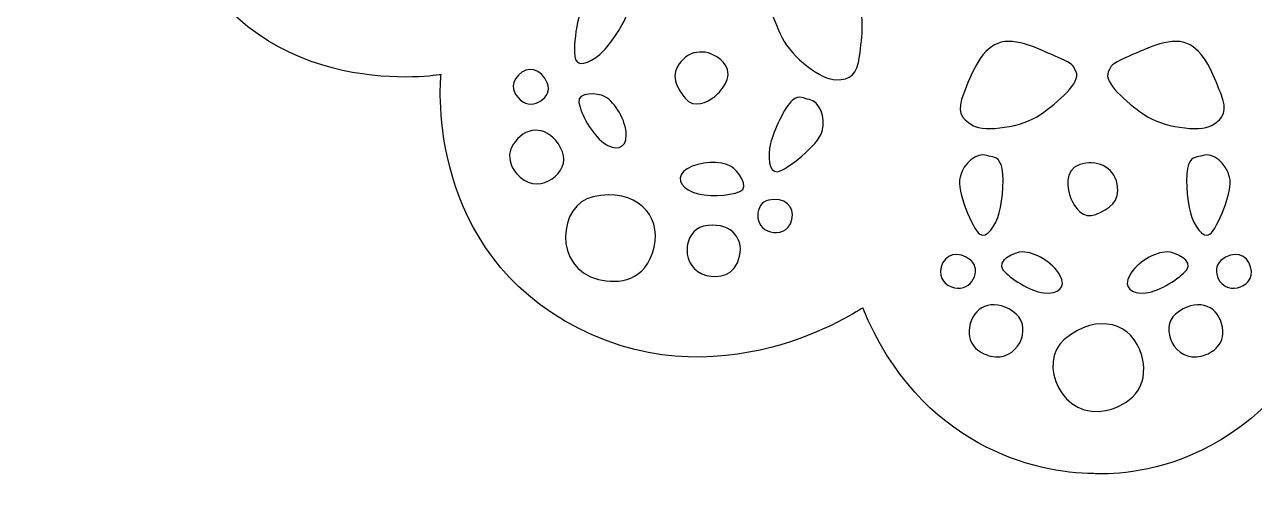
# Model space of a CAD drawing. Header units: centimetres. Extents: x -10.9 to 10.9, y -10.9 to 10.9.
# Drawn here: x -10.93 to 1.66, y -10.9 to -6.15 of the extents above; entities that cross this region are included whole.
import ezdxf

# ---------------------------------------------------------------- set-up
doc = ezdxf.new("R2010")
doc.units = ezdxf.units.CM
doc.header["$MEASUREMENT"] = 0
doc.layers.add('Camada 1', color=7, linetype='Continuous')

msp = doc.modelspace()

# ---------------------------------------------------------------- linework, layer by layer
at = {"layer": 'Camada 1'}
for points, knots in [([(10.86981, 0.27445), (10.77977, 2.02401), (9.14364, 2.45533), (9.14364, 2.45533), (9.14364, 2.45533), (9.14364, 2.45533), (10.13257, 3.70472), (9.29583, 5.36268), (9.29583, 5.36268), (8.48308, 6.97362), (6.6704, 6.6575), (6.6704, 6.6575), (6.6704, 6.6575), (6.6704, 6.6575), (6.85561, 8.33292), (5.40746, 9.17871), (5.40746, 9.17871), (3.85152, 10.0874), (2.35345, 9.04541), (2.35345, 9.04541), (2.35345, 9.04541), (1.77346, 10.46665), (0.5741, 10.74443), (-0.00666, 10.74443), (-0.00666, 10.74443), (-0.00666, 10.74443), (-1.64004, 10.89582), (-2.43469, 9.04266), (-2.43469, 9.04266), (-2.43469, 9.04266), (-3.851, 10.08739), (-5.4698, 9.17871), (-5.4698, 9.17871), (-6.93289, 8.35771), (-6.68403, 6.72592), (-6.68403, 6.72592), (-6.68403, 6.72592), (-6.68403, 6.72592), (-8.52066, 6.96026), (-9.35936, 5.36271), (-9.35936, 5.36271), (-10.14615, 3.86361), (-9.24691, 2.50039), (-9.24691, 2.50039), (-9.24691, 2.50039), (-9.24691, 2.50039), (-10.71156, 1.97369), (-10.86571, 0.22945), (-10.86571, 0.22945), (-10.92863, -0.48461), (-10.69661, -1.91547), (-9.18161, -2.51473), (-9.18161, -2.51473), (-9.36132, -2.78053), (-10.0219, -3.9157), (-9.29131, -5.36249), (-9.29131, -5.36249), (-8.47856, -6.9738), (-6.6663, -6.65749), (-6.6663, -6.65749), (-6.6663, -6.65749), (-6.6663, -6.65749), (-6.85109, -8.33273), (-5.40178, -9.17889), (-5.40178, -9.17889), (-3.84627, -10.08739), (-2.34896, -9.04541), (-2.34896, -9.04541), (-2.34896, -9.04541), (-1.76899, -10.46643), (-0.56972, -10.74443), (0.01104, -10.74443), (0.01104, -10.74443), (0.01104, -10.74443), (1.6445, -10.89601), (2.43954, -9.04247), (2.43954, -9.04247), (2.43954, -9.04247), (3.85548, -10.08739), (5.47426, -9.17889), (5.47426, -9.17889), (6.93738, -8.35768), (6.68849, -6.72551), (6.68849, -6.72551), (6.68849, -6.72551), (6.68849, -6.72551), (8.52512, -6.96043), (9.36382, -5.36246), (9.36382, -5.36246), (10.15061, -3.86338), (9.25098, -2.50054), (9.25098, -2.50054), (9.25098, -2.50054), (9.25098, -2.50054), (9.21166, -2.40029), (9.21166, -2.40029), (9.21166, -2.40029), (10.11842, -2.14236), (10.94688, -1.21677), (10.86981, 0.27445)], [0, 0, 0, 0, 0.03846154, 0.03846154, 0.03846154, 0.03846154, 0.07692308, 0.07692308, 0.07692308, 0.07692308, 0.11538462, 0.11538462, 0.11538462, 0.11538462, 0.15384615, 0.15384615, 0.15384615, 0.15384615, 0.19230769, 0.19230769, 0.19230769, 0.19230769, 0.23076923, 0.23076923, 0.23076923, 0.23076923, 0.26923077, 0.26923077, 0.26923077, 0.26923077, 0.30769231, 0.30769231, 0.30769231, 0.30769231, 0.34615385, 0.34615385, 0.34615385, 0.34615385, 0.38461538, 0.38461538, 0.38461538, 0.38461538, 0.42307692, 0.42307692, 0.42307692, 0.42307692, 0.46153846, 0.46153846, 0.46153846, 0.46153846, 0.5, 0.5, 0.5, 0.5, 0.53846154, 0.53846154, 0.53846154, 0.53846154, 0.57692308, 0.57692308, 0.57692308, 0.57692308, 0.61538462, 0.61538462, 0.61538462, 0.61538462, 0.65384615, 0.65384615, 0.65384615, 0.65384615, 0.69230769, 0.69230769, 0.69230769, 0.69230769, 0.73076923, 0.73076923, 0.73076923, 0.73076923, 0.76923077, 0.76923077, 0.76923077, 0.76923077, 0.80769231, 0.80769231, 0.80769231, 0.80769231, 0.84615385, 0.84615385, 0.84615385, 0.84615385, 0.88461538, 0.88461538, 0.88461538, 0.88461538, 0.92307692, 0.92307692, 0.92307692, 0.92307692, 1, 1, 1, 1]), ([(-5.00424, -6.41567), (-5.09782, -6.50965), (-5.24842, -6.59379), (-5.28615, -6.51002), (-5.28615, -6.51002), (-5.32311, -6.42628), (-5.28144, -6.01186), (-5.17881, -5.90177), (-5.17881, -5.90177), (-5.07657, -5.79147), (-4.90751, -5.76178), (-4.83318, -5.84277), (-4.83318, -5.84277), (-4.79466, -5.88524), (-4.73764, -5.89587), (-4.74984, -5.99337), (-4.74984, -5.99337), (-4.76204, -6.09068), (-4.91065, -6.3215), (-5.00424, -6.41567)], [0, 0, 0, 0, 0.16666667, 0.16666667, 0.16666667, 0.16666667, 0.33333333, 0.33333333, 0.33333333, 0.33333333, 0.5, 0.5, 0.5, 0.5, 0.66666667, 0.66666667, 0.66666667, 0.66666667, 1, 1, 1, 1]), ([(-2.38237, -6.46835), (-2.40716, -6.66337), (-2.47476, -6.70939), (-2.62184, -6.71137), (-2.62184, -6.71137), (-2.76847, -6.71351), (-3.07796, -6.48018), (-3.17585, -6.28002), (-3.17585, -6.28002), (-3.27295, -6.07989), (-3.37797, -5.78517), (-3.28319, -5.71971), (-3.28319, -5.71971), (-3.21556, -5.6737), (-3.23168, -5.66462), (-3.05279, -5.68037), (-3.05279, -5.68037), (-2.87348, -5.69593), (-2.56286, -5.70066), (-2.43861, -5.85301), (-2.43861, -5.85301), (-2.31475, -6.00514), (-2.35838, -6.27332), (-2.38237, -6.46835)], [0, 0, 0, 0, 0.14285714, 0.14285714, 0.14285714, 0.14285714, 0.28571429, 0.28571429, 0.28571429, 0.28571429, 0.42857143, 0.42857143, 0.42857143, 0.42857143, 0.57142857, 0.57142857, 0.57142857, 0.57142857, 0.71428571, 0.71428571, 0.71428571, 0.71428571, 1, 1, 1, 1]), ([(-1.2244, -7.1773), (-1.35219, -7.10398), (-1.38873, -7.03122), (-1.316, -6.84858), (-1.316, -6.84858), (-1.24247, -6.66575), (-1.15164, -6.40995), (-0.96842, -6.33743), (-0.96842, -6.33743), (-0.78639, -6.26427), (-0.5123, -6.40995), (-0.34795, -6.48311), (-0.34795, -6.48311), (-0.18362, -6.55627), (-0.20209, -6.55627), (-0.16592, -6.62958), (-0.16592, -6.62958), (-0.11361, -6.73261), (-0.34795, -6.93962), (-0.53083, -7.06741), (-0.53083, -7.06741), (-0.71322, -7.19521), (-1.09661, -7.24982), (-1.2244, -7.1773)], [0, 0, 0, 0, 0.14285714, 0.14285714, 0.14285714, 0.14285714, 0.28571429, 0.28571429, 0.28571429, 0.28571429, 0.42857143, 0.42857143, 0.42857143, 0.42857143, 0.57142857, 0.57142857, 0.57142857, 0.57142857, 0.71428571, 0.71428571, 0.71428571, 0.71428571, 1, 1, 1, 1]), ([(0.164, -6.62959), (0.20057, -6.55627), (0.18247, -6.55627), (0.34606, -6.48312), (0.34606, -6.48312), (0.51082, -6.40996), (0.78485, -6.26428), (0.96693, -6.33744), (0.96693, -6.33744), (1.15015, -6.40996), (1.24096, -6.66576), (1.31412, -6.84859), (1.31412, -6.84859), (1.38685, -7.03121), (1.35108, -7.10397), (1.22252, -7.17731), (1.22252, -7.17731), (1.09512, -7.24983), (0.71172, -7.19522), (0.52929, -7.06743), (0.52929, -7.06743), (0.34606, -6.93962), (0.11209, -6.73261), (0.164, -6.62959)], [0, 0, 0, 0, 0.14285714, 0.14285714, 0.14285714, 0.14285714, 0.28571429, 0.28571429, 0.28571429, 0.28571429, 0.42857143, 0.42857143, 0.42857143, 0.42857143, 0.57142857, 0.57142857, 0.57142857, 0.57142857, 0.71428571, 0.71428571, 0.71428571, 0.71428571, 1, 1, 1, 1]), ([(-4.2084, -6.52243), (-4.0877, -6.38027), (-3.89307, -6.40464), (-3.77549, -6.53225), (-3.77549, -6.53225), (-3.65831, -6.65983), (-3.78689, -6.81792), (-3.86317, -6.88023), (-3.86317, -6.88023), (-3.93945, -6.94217), (-4.081, -7.00998), (-4.16633, -6.9001), (-4.16633, -6.9001), (-4.25676, -6.78371), (-4.32833, -6.66438), (-4.2084, -6.52243)], [0, 0, 0, 0, 0.2, 0.2, 0.2, 0.2, 0.4, 0.4, 0.4, 0.4, 0.6, 0.6, 0.6, 0.6, 1, 1, 1, 1]), ([(-5.8744, -6.66221), (-5.78555, -6.56627), (-5.64083, -6.58963), (-5.57516, -6.74889), (-5.57516, -6.74889), (-5.52169, -6.87864), (-5.7183, -7.0393), (-5.85631, -6.91542), (-5.85631, -6.91542), (-5.91647, -6.86139), (-5.96915, -6.76466), (-5.8744, -6.66221)], [0, 0, 0, 0, 0.25, 0.25, 0.25, 0.25, 0.5, 0.5, 0.5, 0.5, 1, 1, 1, 1]), ([(-4.77029, -7.27504), (-4.7687, -7.42268), (-4.8839, -7.44212), (-5.00228, -7.35582), (-5.00228, -7.35582), (-5.12142, -7.26853), (-5.23546, -7.05978), (-5.25512, -6.94455), (-5.25512, -6.94455), (-5.27478, -6.82935), (-5.05695, -6.84546), (-4.99128, -6.88184), (-4.99128, -6.88184), (-4.87922, -6.94412), (-4.77265, -7.12817), (-4.77029, -7.27504)], [0, 0, 0, 0, 0.2, 0.2, 0.2, 0.2, 0.4, 0.4, 0.4, 0.4, 0.6, 0.6, 0.6, 0.6, 1, 1, 1, 1]), ([(-2.76533, -7.23747), (-2.80346, -7.38275), (-3.133, -7.63874), (-3.2234, -7.6517), (-3.2234, -7.6517), (-3.31383, -7.6639), (-3.32328, -7.49205), (-3.29299, -7.36251), (-3.29299, -7.36251), (-3.26312, -7.23313), (-3.14593, -6.98463), (-3.07042, -6.9223), (-3.07042, -6.9223), (-2.99454, -6.86015), (-2.95482, -6.90264), (-2.8986, -6.91304), (-2.8986, -6.91304), (-2.79052, -6.93314), (-2.72604, -7.092), (-2.76533, -7.23747)], [0, 0, 0, 0, 0.16666667, 0.16666667, 0.16666667, 0.16666667, 0.33333333, 0.33333333, 0.33333333, 0.33333333, 0.5, 0.5, 0.5, 0.5, 0.66666667, 0.66666667, 0.66666667, 0.66666667, 1, 1, 1, 1]), ([(-5.8559, -7.70694), (-5.94909, -7.6232), (-6.0301, -7.47376), (-5.88421, -7.31612), (-5.88421, -7.31612), (-5.74697, -7.16748), (-5.52324, -7.20367), (-5.42219, -7.44981), (-5.42219, -7.44981), (-5.33965, -7.65032), (-5.64321, -7.89765), (-5.8559, -7.70694)], [0, 0, 0, 0, 0.25, 0.25, 0.25, 0.25, 0.5, 0.5, 0.5, 0.5, 1, 1, 1, 1]), ([(-3.60758, -7.85598), (-3.71611, -7.90062), (-3.95358, -7.91535), (-4.09044, -7.8605), (-4.09044, -7.8605), (-4.22686, -7.80565), (-4.27131, -7.69733), (-4.14587, -7.62142), (-4.14587, -7.62142), (-4.02003, -7.54456), (-3.80734, -7.5371), (-3.69526, -7.59922), (-3.69526, -7.59922), (-3.6292, -7.63537), (-3.49947, -7.81132), (-3.60758, -7.85598)], [0, 0, 0, 0, 0.2, 0.2, 0.2, 0.2, 0.4, 0.4, 0.4, 0.4, 0.6, 0.6, 0.6, 0.6, 1, 1, 1, 1]), ([(-0.9519, -8.07183), (-0.98847, -8.19923), (-1.08009, -8.34552), (-1.15282, -8.29067), (-1.15282, -8.29067), (-1.22595, -8.23582), (-1.39031, -7.85207), (-1.35374, -7.70639), (-1.35374, -7.70639), (-1.31717, -7.5605), (-1.18348, -7.45297), (-1.08008, -7.48737), (-1.08008, -7.48737), (-1.02502, -7.50565), (-0.96996, -7.48737), (-0.93382, -7.57881), (-0.93382, -7.57881), (-0.89764, -7.66995), (-0.91534, -7.94366), (-0.9519, -8.07183)], [0, 0, 0, 0, 0.16666667, 0.16666667, 0.16666667, 0.16666667, 0.33333333, 0.33333333, 0.33333333, 0.33333333, 0.5, 0.5, 0.5, 0.5, 0.66666667, 0.66666667, 0.66666667, 0.66666667, 1, 1, 1, 1]), ([(-0.12815, -7.57878), (0.03621, -7.52372), (0.21827, -7.59685), (0.25523, -7.77949), (0.25523, -7.77949), (0.29137, -7.96213), (0.17107, -8.03214), (0.03621, -8.08953), (0.03621, -8.08953), (-0.09158, -8.14478), (-0.18318, -8.0168), (-0.21977, -7.92538), (-0.21977, -7.92538), (-0.25594, -7.83413), (-0.29251, -7.63323), (-0.12815, -7.57878)], [0, 0, 0, 0, 0.2, 0.2, 0.2, 0.2, 0.4, 0.4, 0.4, 0.4, 0.6, 0.6, 0.6, 0.6, 1, 1, 1, 1]), ([(0.98537, -7.57878), (1.02199, -7.48734), (1.07702, -7.50562), (1.13166, -7.48734), (1.13166, -7.48734), (1.23506, -7.45294), (1.36875, -7.5605), (1.40535, -7.70636), (1.40535, -7.70636), (1.44229, -7.85204), (1.27795, -8.23579), (1.2044, -8.29064), (1.2044, -8.29064), (1.13167, -8.34549), (1.04044, -8.19923), (1.00348, -8.0718), (1.00348, -8.0718), (0.96693, -7.94366), (0.94923, -7.66995), (0.98537, -7.57878)], [0, 0, 0, 0, 0.16666667, 0.16666667, 0.16666667, 0.16666667, 0.33333333, 0.33333333, 0.33333333, 0.33333333, 0.5, 0.5, 0.5, 0.5, 0.66666667, 0.66666667, 0.66666667, 0.66666667, 1, 1, 1, 1]), ([(-4.48483, -8.42412), (-4.56582, -8.77723), (-4.85011, -8.80576), (-5.05535, -8.75559), (-5.05535, -8.75559), (-5.52327, -8.6414), (-5.46664, -7.98512), (-5.10962, -7.90863), (-5.10962, -7.90863), (-4.6716, -7.81545), (-4.40895, -8.09308), (-4.48483, -8.42412)], [0, 0, 0, 0, 0.25, 0.25, 0.25, 0.25, 0.5, 0.5, 0.5, 0.5, 1, 1, 1, 1]), ([(-3.07519, -8.14046), (-3.10625, -8.27632), (-3.21555, -8.28712), (-3.29458, -8.26767), (-3.29458, -8.26767), (-3.47466, -8.22404), (-3.45264, -7.97142), (-3.31543, -7.9421), (-3.31543, -7.9421), (-3.14676, -7.90631), (-3.04571, -8.01285), (-3.07519, -8.14046)], [0, 0, 0, 0, 0.25, 0.25, 0.25, 0.25, 0.5, 0.5, 0.5, 0.5, 1, 1, 1, 1]), ([(-3.60957, -8.51673), (-3.65675, -8.72692), (-3.82621, -8.74382), (-3.94771, -8.71392), (-3.94771, -8.71392), (-4.2261, -8.64611), (-4.19266, -8.25624), (-3.98036, -8.21081), (-3.98036, -8.21081), (-3.72003, -8.1556), (-3.56432, -8.32033), (-3.60957, -8.51673)], [0, 0, 0, 0, 0.25, 0.25, 0.25, 0.25, 0.5, 0.5, 0.5, 0.5, 1, 1, 1, 1]), ([(-1.41117, -8.84073), (-1.48941, -8.82086), (-1.58143, -8.76032), (-1.54566, -8.62525), (-1.54566, -8.62525), (-1.51224, -8.49902), (-1.37265, -8.45182), (-1.24015, -8.56233), (-1.24015, -8.56233), (-1.13277, -8.65219), (-1.23146, -8.88577), (-1.41117, -8.84073)], [0, 0, 0, 0, 0.25, 0.25, 0.25, 0.25, 0.5, 0.5, 0.5, 0.5, 1, 1, 1, 1]), ([(-0.49539, -8.89325), (-0.64205, -8.87476), (-0.84258, -8.74696), (-0.91534, -8.65573), (-0.91534, -8.65573), (-0.98847, -8.56453), (-0.78993, -8.47367), (-0.71442, -8.47367), (-0.71442, -8.47367), (-0.58663, -8.47367), (-0.4042, -8.58297), (-0.33107, -8.71058), (-0.33107, -8.71058), (-0.2579, -8.83819), (-0.3495, -8.9113), (-0.49539, -8.89325)], [0, 0, 0, 0, 0.2, 0.2, 0.2, 0.2, 0.4, 0.4, 0.4, 0.4, 0.6, 0.6, 0.6, 0.6, 1, 1, 1, 1]), ([(0.38263, -8.71059), (0.45579, -8.58298), (0.63819, -8.47368), (0.76681, -8.47368), (0.76681, -8.47368), (0.84193, -8.47368), (1.04047, -8.56454), (0.96694, -8.65574), (0.96694, -8.65574), (0.89458, -8.74694), (0.69325, -8.87474), (0.54739, -8.89326), (0.54739, -8.89326), (0.40149, -8.9113), (0.31029, -8.83819), (0.38263, -8.71059)], [0, 0, 0, 0, 0.2, 0.2, 0.2, 0.2, 0.4, 0.4, 0.4, 0.4, 0.6, 0.6, 0.6, 0.6, 1, 1, 1, 1]), ([(1.48557, -8.84073), (1.30663, -8.88576), (1.20718, -8.65219), (1.31494, -8.56236), (1.31494, -8.56236), (1.44744, -8.45184), (1.58701, -8.49902), (1.62006, -8.62528), (1.62006, -8.62528), (1.6563, -8.76033), (1.565, -8.82086), (1.48557, -8.84073)], [0, 0, 0, 0, 0.25, 0.25, 0.25, 0.25, 0.5, 0.5, 0.5, 0.5, 1, 1, 1, 1]), ([(-1.04115, -9.54027), (-1.16304, -9.50979), (-1.3042, -9.41581), (-1.24914, -9.20782), (-1.24914, -9.20782), (-1.19683, -9.0128), (-0.98255, -8.93985), (-0.77808, -9.11029), (-0.77808, -9.11029), (-0.61139, -9.24949), (-0.76394, -9.60964), (-1.04115, -9.54027)], [0, 0, 0, 0, 0.25, 0.25, 0.25, 0.25, 0.5, 0.5, 0.5, 0.5, 1, 1, 1, 1]), ([(1.11597, -9.54027), (0.83837, -9.60964), (0.68578, -9.24949), (0.85252, -9.1103), (0.85252, -9.1103), (1.05696, -8.93986), (1.27202, -9.01277), (1.32316, -9.20783), (1.32316, -9.20783), (1.37899, -9.41581), (1.23784, -9.50976), (1.11597, -9.54027)], [0, 0, 0, 0, 0.25, 0.25, 0.25, 0.25, 0.5, 0.5, 0.5, 0.5, 1, 1, 1, 1]), ([(0.15614, -10.09407), (-0.31061, -10.21107), (-0.56736, -9.60472), (-0.28701, -9.37057), (-0.28701, -9.37057), (0.05703, -9.08352), (0.41837, -9.20621), (0.50568, -9.53432), (0.50568, -9.53432), (0.59929, -9.88452), (0.36138, -10.04255), (0.15614, -10.09407)], [0, 0, 0, 0, 0.25, 0.25, 0.25, 0.25, 0.5, 0.5, 0.5, 0.5, 1, 1, 1, 1])]:
    msp.add_open_spline(points, degree=3, knots=knots, dxfattribs=at)

doc.saveas('drawing.dxf')
